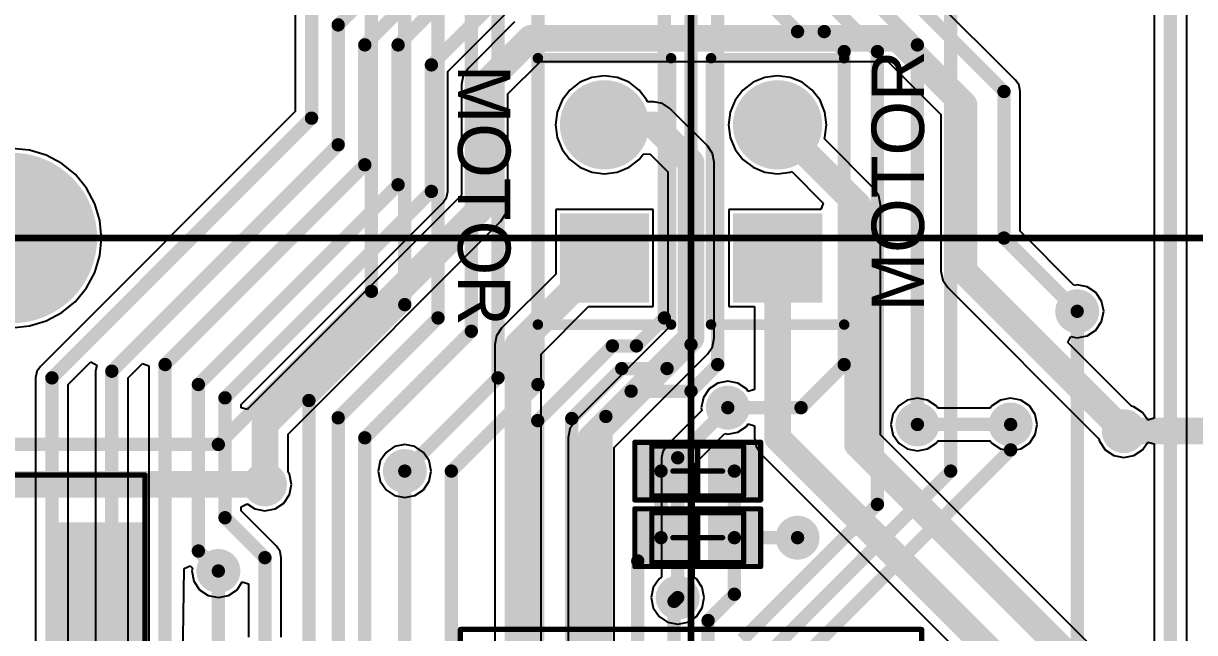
# Model space of a CAD drawing. Extents: x 6.31 to 9.67, y 3.49 to 7.65.
# Drawn here: x 7.488 to 8.368, y 4.851 to 5.308 of the extents above; entities that cross this region are included whole.
import ezdxf

# ---------------------------------------------------------------- set-up
doc = ezdxf.new("R2010")
doc.units = 0
for name, color, linetype in [('BOTTOMLAYER', 5, 'CONTINUOUS'), ('BOTTOMSOLDER', 6, 'CONTINUOUS'), ('MECHANICAL10', 56, 'CONTINUOUS'), ('MECHANICAL13', 56, 'CONTINUOUS'), ('MECHANICAL15', 56, 'CONTINUOUS'), ('MULTILAYER', 9, 'CONTINUOUS'), ('TOPLAYER', 1, 'CONTINUOUS'), ('TOPOVERLAY', 2, 'CONTINUOUS'), ('TOPPASTE', 8, 'CONTINUOUS'), ('TOPSOLDER', 216, 'CONTINUOUS')]:
    doc.layers.add(name, color=color, linetype=linetype)

msp = doc.modelspace()

# ---------------------------------------------------------------- linework, layer by layer
at = {"layer": 'BOTTOMLAYER'}
for p, q in [((8.3374939, 6.2768058), (8.3374939, 5.0117243)), ((8.3619641, 4.8221509), (8.3619641, 6.2768058)), ((8.2333805, 5.2657345), (8.1169641, 5.3821509)), ((7.8069641, 5.2720151), (7.8733805, 5.3384314)), ((7.6924939, 5.317083), (7.6924939, 5.242151)), ((7.8571387, 5.3093393), (7.8224727, 5.2746733)), ((7.852062, 5.2552374), (7.8765746, 5.27975)), ((7.8765746, 5.27975), (8.1375494, 5.27975)), ((8.1375494, 5.27975), (8.177396, 5.2399034)), ((7.8069641, 5.182083), (7.8069641, 5.2720151)), ((7.8187154, 5.2690501), (7.817396, 5.262417)), ((7.8224727, 5.2746733), (7.8187154, 5.2690501)), ((7.924729, 5.2689257), (7.9151934, 5.2676703)), ((7.9342646, 5.2676703), (7.924729, 5.2689257)), ((8.054729, 5.2689257), (8.0451934, 5.2676703)), ((8.0642646, 5.2676703), (8.054729, 5.2689257)), ((7.817396, 5.262417), (7.817396, 5.1792626)), ((7.9063076, 5.2639897), (7.8986773, 5.2581347)), ((7.9151934, 5.2676703), (7.9063076, 5.2639897)), ((7.9431504, 5.2639897), (7.9342646, 5.2676703)), ((7.9507807, 5.2581347), (7.9431504, 5.2639897)), ((8.0363076, 5.2639897), (8.0286773, 5.2581347)), ((8.0451934, 5.2676703), (8.0363076, 5.2639897)), ((8.0731504, 5.2639897), (8.0642646, 5.2676703)), ((8.0807807, 5.2581347), (8.0731504, 5.2639897)), ((8.2360328, 5.2617652), (8.2333805, 5.2657345)), ((8.2369641, 5.257083), (8.2360328, 5.2617652)), ((7.852062, 5.172083), (7.852062, 5.2552374)), ((7.8986773, 5.2581347), (7.8928223, 5.2505044)), ((7.9566357, 5.2505044), (7.9507807, 5.2581347)), ((8.0286773, 5.2581347), (8.0228223, 5.2505044)), ((8.0866357, 5.2505044), (8.0807807, 5.2581347)), ((8.2369641, 5.1521509), (8.2369641, 5.257083)), ((7.6924939, 5.242151), (7.5010775, 5.0507345)), ((7.8928223, 5.2505044), (7.8891417, 5.2416186)), ((7.9570865, 5.249416), (7.9566357, 5.2505044)), ((7.9615717, 5.249416), (7.9570865, 5.249416)), ((7.9682048, 5.2480966), (7.9615717, 5.249416)), ((7.973828, 5.2443393), (7.9682048, 5.2480966)), ((8.0019853, 5.216182), (7.973828, 5.2443393)), ((8.0228223, 5.2505044), (8.0191417, 5.2416186)), ((8.0903163, 5.2416186), (8.0866357, 5.2505044)), ((7.8891417, 5.2416186), (7.8878863, 5.232083)), ((8.0191417, 5.2416186), (8.0178863, 5.232083)), ((8.0915717, 5.232083), (8.0903163, 5.2416186)), ((8.177396, 5.2399034), (8.177396, 5.122083)), ((7.8878863, 5.232083), (7.8891417, 5.2225474)), ((8.0178863, 5.232083), (8.0191417, 5.2225474)), ((8.0903163, 5.2225474), (8.0915717, 5.232083)), ((7.8891417, 5.2225474), (7.8928223, 5.2136616)), ((8.0057426, 5.2105588), (8.0019853, 5.216182)), ((8.0191417, 5.2225474), (8.0228223, 5.2136616)), ((8.0898655, 5.2214591), (8.0903163, 5.2225474)), ((8.1269853, 5.1843393), (8.0898655, 5.2214591)), ((7.4928633, 5.2131136), (7.479729, 5.2144072)), ((7.5054929, 5.2092825), (7.4928633, 5.2131136)), ((7.5171323, 5.203061), (7.5054929, 5.2092825)), ((7.8928223, 5.2136616), (7.8986773, 5.2060313)), ((7.9507807, 5.2060313), (7.9538259, 5.2099998)), ((7.9538259, 5.2099998), (7.9588153, 5.2103268)), ((7.9588153, 5.2103268), (7.972396, 5.1967461)), ((8.007062, 5.2039257), (8.0057426, 5.2105588)), ((8.0228223, 5.2136616), (8.0286773, 5.2060313)), ((7.5273344, 5.1946884), (7.5171323, 5.203061)), ((7.8986773, 5.2060313), (7.9063076, 5.2001763)), ((7.9063076, 5.2001763), (7.9151934, 5.1964957)), ((7.9342646, 5.1964957), (7.9431504, 5.2001763)), ((7.9431504, 5.2001763), (7.9507807, 5.2060313)), ((8.007062, 5.072083), (8.007062, 5.2039257)), ((8.0286773, 5.2060313), (8.0363076, 5.2001763)), ((8.0363076, 5.2001763), (8.0451934, 5.1964957)), ((7.535707, 5.1844863), (7.5273344, 5.1946884)), ((7.9151934, 5.1964957), (7.924729, 5.1952403)), ((7.924729, 5.1952403), (7.9342646, 5.1964957)), ((7.972396, 5.1967461), (7.972396, 5.0792626)), ((8.0451934, 5.1964957), (8.054729, 5.1952403)), ((8.054729, 5.1952403), (8.0642646, 5.1964957)), ((8.0642646, 5.1964957), (8.0653529, 5.1969465)), ((8.0653529, 5.1969465), (8.0890695, 5.1732299)), ((7.5419285, 5.1728469), (7.535707, 5.1844863)), ((7.8060328, 5.1774008), (7.8069641, 5.182083)), ((8.1307426, 5.1787161), (8.1269853, 5.1843393)), ((7.5457596, 5.1602173), (7.5419285, 5.1728469)), ((7.6519641, 5.0220151), (7.8033805, 5.1734315)), ((7.817396, 5.1792626), (7.6574727, 5.0193393)), ((7.8033805, 5.1734315), (7.8060328, 5.1774008)), ((7.8507426, 5.1654499), (7.852062, 5.172083)), ((8.0890695, 5.1732299), (8.087156, 5.1686105)), ((8.132062, 5.172083), (8.1307426, 5.1787161)), ((8.132062, 4.9992626), (8.132062, 5.172083)), ((7.8469853, 5.1598267), (7.8507426, 5.1654499)), ((7.9612565, 5.1686105), (7.8882015, 5.1686105)), ((7.8882015, 5.1686105), (7.8882015, 5.1200681)), ((7.9612565, 5.0955555), (7.9612565, 5.1686105)), ((8.087156, 5.1686105), (8.0182015, 5.1686105)), ((8.0182015, 5.1686105), (8.0182015, 5.0955555)), ((7.5470532, 5.147083), (7.5457596, 5.1602173)), ((7.687062, 4.9999034), (7.8469853, 5.1598267)), ((7.8469853, 5.1598267), (7.8469854, 5.1598266)), ((7.8469854, 5.1598266), (7.8469853, 5.1598267)), ((7.5457596, 5.1339487), (7.5470532, 5.147083)), ((8.2775779, 5.1115371), (8.2369641, 5.1521509)), ((7.5419285, 5.1213191), (7.5457596, 5.1339487)), ((7.535707, 5.1096797), (7.5419285, 5.1213191)), ((7.8882015, 5.1200681), (7.8474727, 5.0793393)), ((8.177396, 5.122083), (8.1787154, 5.1154499)), ((8.1787154, 5.1154499), (8.1824727, 5.1098268)), ((8.279729, 5.111965), (8.2775779, 5.1115371)), ((8.2873375, 5.1104516), (8.279729, 5.111965)), ((8.2937877, 5.1061417), (8.2873375, 5.1104516)), ((7.5273344, 5.0994776), (7.535707, 5.1096797)), ((8.1824727, 5.1098268), (8.1824726, 5.1098267)), ((8.1824726, 5.1098267), (8.1824728, 5.1098266)), ((8.1824728, 5.1098266), (8.2959968, 4.9963026)), ((8.2980976, 5.0996915), (8.2937877, 5.1061417)), ((7.5171323, 5.091105), (7.5273344, 5.0994776)), ((7.877062, 5.0599034), (7.9127141, 5.0955555)), ((7.9127141, 5.0955555), (7.9612565, 5.0955555)), ((8.0182015, 5.0955555), (8.037396, 5.0955555)), ((8.037396, 5.0955555), (8.037396, 5.0333832)), ((8.299611, 5.092083), (8.2980976, 5.0996915)), ((7.4928633, 5.0810524), (7.5054929, 5.0848835)), ((7.5054929, 5.0848835), (7.5171323, 5.091105)), ((8.2937877, 5.0780243), (8.2980976, 5.0844745)), ((8.2980976, 5.0844745), (8.299611, 5.092083)), ((7.479729, 5.0797588), (7.4928633, 5.0810524)), ((7.8474727, 5.0793393), (7.8437154, 5.0737161)), ((7.972396, 5.0792626), (7.9024727, 5.0093393)), ((8.2873375, 5.0737144), (8.2937877, 5.0780243)), ((7.8437154, 5.0737161), (7.842396, 5.067083)), ((7.842396, 5.067083), (7.842396, 4.7112414)), ((8.0057426, 5.0654499), (8.007062, 5.072083)), ((8.2725801, 5.0687445), (8.2749371, 5.0731542)), ((8.3205094, 5.0208152), (8.2725801, 5.0687445)), ((8.2749371, 5.0731542), (8.279729, 5.072201)), ((8.279729, 5.072201), (8.2873375, 5.0737144)), ((7.877062, 4.7112414), (7.877062, 5.0599034)), ((7.932062, 4.9899034), (8.0019853, 5.0598267)), ((8.0019853, 5.0598267), (8.0057426, 5.0654499)), ((8.0019853, 5.0598267), (8.0019854, 5.0598266)), ((8.0019854, 5.0598266), (8.0019853, 5.0598267)), ((7.5010775, 5.0507345), (7.4984252, 5.0467652)), ((7.5219641, 5.0370151), (7.5390017, 5.0540527)), ((7.5390017, 5.0540527), (7.5434114, 5.0516957)), ((7.5434114, 5.0516957), (7.5424939, 5.047083)), ((7.5669641, 5.0420151), (7.5778745, 5.0529255)), ((7.5778745, 5.0529255), (7.5824939, 5.051012)), ((7.5824939, 5.051012), (7.5824939, 4.7573602)), ((7.4984252, 5.0467652), (7.4974939, 5.042083)), ((7.4974939, 5.042083), (7.4974939, 4.7223602)), ((7.5424939, 5.047083), (7.5424939, 4.7323602)), ((7.5669641, 4.7323602), (7.5669641, 5.0420151)), ((7.5219641, 4.7223602), (7.5219641, 5.0370151)), ((8.0032788, 5.0337502), (7.9989689, 5.0273)), ((8.009729, 5.0380601), (8.0032788, 5.0337502)), ((8.0173375, 5.0395735), (8.009729, 5.0380601)), ((8.024946, 5.0380601), (8.0173375, 5.0395735)), ((8.0313962, 5.0337502), (8.024946, 5.0380601)), ((8.0326113, 5.0319317), (8.0313962, 5.0337502)), ((8.037396, 5.0333832), (8.0326113, 5.0319317)), ((7.9989689, 5.0273), (7.9974555, 5.0196915)), ((8.1521205, 5.0254516), (8.1456703, 5.0211417)), ((8.159729, 5.026965), (8.1521205, 5.0254516)), ((8.1673375, 5.0254516), (8.159729, 5.026965)), ((8.1737877, 5.0211417), (8.1673375, 5.0254516)), ((8.2221205, 5.0254516), (8.2156703, 5.0211417)), ((8.229729, 5.026965), (8.2221205, 5.0254516)), ((8.2373375, 5.0254516), (8.229729, 5.026965)), ((8.2437877, 5.0211417), (8.2373375, 5.0254516)), ((7.6519641, 5.0197074), (7.6519641, 5.0220151)), ((7.6567488, 5.018256), (7.6519641, 5.0197074)), ((7.6574727, 5.0193393), (7.6567488, 5.018256)), ((7.9978834, 5.0175404), (7.9710775, 4.9907345)), ((7.9974555, 5.0196915), (7.9978834, 5.0175404)), ((8.1413604, 5.0146915), (8.139847, 5.007083)), ((8.1456703, 5.0211417), (8.1413604, 5.0146915)), ((8.1750062, 5.0193181), (8.1737877, 5.0211417)), ((8.2144518, 5.0193181), (8.1750062, 5.0193181)), ((8.2156703, 5.0211417), (8.2144518, 5.0193181)), ((8.2480976, 5.0146915), (8.2437877, 5.0211417)), ((8.249611, 5.007083), (8.2480976, 5.0146915)), ((8.3223375, 5.0204516), (8.3205094, 5.0208152)), ((8.3287877, 5.0161417), (8.3223375, 5.0204516)), ((8.3327092, 5.0102728), (8.3287877, 5.0161417)), ((7.9024727, 5.0093393), (7.8987154, 5.0037161)), ((8.024946, 5.0013229), (8.0313962, 5.0056328)), ((8.0313962, 5.0056328), (8.0326113, 5.0074513)), ((8.0326113, 5.0074513), (8.037396, 5.0059998)), ((8.037396, 5.0059998), (8.037396, 4.997083)), ((8.139847, 5.007083), (8.1413604, 4.9994745)), ((8.2480976, 4.9994745), (8.249611, 5.007083)), ((8.3374939, 5.0117243), (8.3327092, 5.0102728)), ((7.687062, 4.9712414), (7.687062, 4.9999034)), ((7.8987154, 5.0037161), (7.897396, 4.997083)), ((7.897396, 4.997083), (7.897396, 4.752083)), ((7.9919641, 4.9770151), (8.0151864, 5.0002374)), ((8.0151864, 5.0002374), (8.0173375, 4.9998095)), ((8.0173375, 4.9998095), (8.024946, 5.0013229)), ((8.037396, 4.997083), (8.0387154, 4.9904499)), ((8.3619853, 4.7693393), (8.132062, 4.9992626)), ((8.1413604, 4.9994745), (8.1456703, 4.9930243)), ((8.2437877, 4.9930243), (8.2480976, 4.9994745)), ((8.2959968, 4.9963026), (8.2963604, 4.9944745)), ((7.7671205, 4.9904516), (7.7606703, 4.9861417)), ((7.774729, 4.991965), (7.7671205, 4.9904516)), ((7.7823375, 4.9904516), (7.774729, 4.991965)), ((7.7887877, 4.9861417), (7.7823375, 4.9904516)), ((7.932062, 4.7592626), (7.932062, 4.9899034)), ((7.9710775, 4.9907345), (7.9684252, 4.9867652)), ((8.0387154, 4.9904499), (8.0424727, 4.9848268)), ((8.1456703, 4.9930243), (8.1521205, 4.9887144)), ((8.1521205, 4.9887144), (8.159729, 4.987201)), ((8.159729, 4.987201), (8.1673375, 4.9887144)), ((8.1673375, 4.9887144), (8.1737877, 4.9930243)), ((8.1737877, 4.9930243), (8.1750062, 4.9948479)), ((8.1750062, 4.9948479), (8.2144518, 4.9948479)), ((8.2144518, 4.9948479), (8.2156703, 4.9930243)), ((8.2156703, 4.9930243), (8.2221205, 4.9887144)), ((8.2221205, 4.9887144), (8.229729, 4.987201)), ((8.229729, 4.987201), (8.2373375, 4.9887144)), ((8.2373375, 4.9887144), (8.2437877, 4.9930243)), ((8.2963604, 4.9944745), (8.3006703, 4.9880243)), ((8.3006703, 4.9880243), (8.3071205, 4.9837144)), ((8.3223375, 4.9837144), (8.3287877, 4.9880243)), ((8.3287877, 4.9880243), (8.3327092, 4.9938932)), ((8.3327092, 4.9938932), (8.3374939, 4.9924417)), ((8.3374939, 4.9924417), (8.3374939, 4.8170831)), ((7.7563604, 4.9796915), (7.754847, 4.972083)), ((7.7606703, 4.9861417), (7.7563604, 4.9796915)), ((7.7930976, 4.9796915), (7.7887877, 4.9861417)), ((7.794611, 4.972083), (7.7930976, 4.9796915)), ((7.9684252, 4.9867652), (7.9674939, 4.982083)), ((7.9674939, 4.982083), (7.9674939, 4.8923602)), ((8.0424727, 4.9848268), (8.0424726, 4.9848267)), ((8.0424726, 4.9848267), (8.0424728, 4.9848266)), ((8.0424728, 4.9848266), (8.2468779, 4.7804215)), ((8.3071205, 4.9837144), (8.314729, 4.982201)), ((8.314729, 4.982201), (8.3223375, 4.9837144)), ((7.6880976, 4.9696915), (7.687062, 4.9712414)), ((7.689611, 4.962083), (7.6880976, 4.9696915)), ((7.754847, 4.972083), (7.7563604, 4.9644745)), ((7.7930976, 4.9644745), (7.794611, 4.972083)), ((7.9919641, 4.8923602), (7.9919641, 4.9770151)), ((7.6880976, 4.9544745), (7.689611, 4.962083)), ((7.7563604, 4.9644745), (7.7606703, 4.9580243)), ((7.7887877, 4.9580243), (7.7930976, 4.9644745)), ((7.6837877, 4.9480243), (7.6880976, 4.9544745)), ((7.7606703, 4.9580243), (7.7671205, 4.9537144)), ((7.7671205, 4.9537144), (7.774729, 4.952201)), ((7.774729, 4.952201), (7.7823375, 4.9537144)), ((7.7823375, 4.9537144), (7.7887877, 4.9580243)), ((7.6519641, 4.9451973), (7.6563738, 4.9475543)), ((7.6519641, 4.9421509), (7.6519641, 4.9451973)), ((7.6563738, 4.9475543), (7.6621205, 4.9437144)), ((7.6621205, 4.9437144), (7.669729, 4.942201)), ((7.669729, 4.942201), (7.6773375, 4.9437144)), ((7.6773375, 4.9437144), (7.6837877, 4.9480243)), ((7.6783805, 4.9157345), (7.6519641, 4.9421509)), ((7.6810328, 4.9117652), (7.6783805, 4.9157345)), ((7.6819641, 4.907083), (7.6810328, 4.9117652)), ((7.6089846, 4.8990109), (7.6136176, 4.9008914)), ((7.6136176, 4.9008914), (7.6152749, 4.8992341)), ((7.6152749, 4.8992341), (7.614847, 4.897083)), ((7.6819641, 4.8473602), (7.6819641, 4.907083)), ((7.6069641, 4.7573602), (7.6089846, 4.8990109)), ((7.614847, 4.897083), (7.6163604, 4.8894745)), ((7.9656703, 4.8911417), (7.9613604, 4.8846915)), ((7.9674939, 4.8923602), (7.9656703, 4.8911417)), ((7.9937877, 4.8911417), (7.9919641, 4.8923602)), ((7.9980976, 4.8846915), (7.9937877, 4.8911417)), ((7.6163604, 4.8894745), (7.6206703, 4.8830243)), ((7.6206703, 4.8830243), (7.6271205, 4.8787144)), ((7.6423375, 4.8787144), (7.6487877, 4.8830243)), ((7.6487877, 4.8830243), (7.6527092, 4.8888932)), ((7.6527092, 4.8888932), (7.6574939, 4.8874417)), ((7.6574939, 4.8874417), (7.6574939, 4.8473602)), ((7.9613604, 4.8846915), (7.959847, 4.877083)), ((7.999611, 4.877083), (7.9980976, 4.8846915)), ((7.6271205, 4.8787144), (7.634729, 4.877201)), ((7.634729, 4.877201), (7.6423375, 4.8787144)), ((7.959847, 4.877083), (7.9613604, 4.8694745)), ((7.9980976, 4.8694745), (7.999611, 4.877083)), ((7.9613604, 4.8694745), (7.9656703, 4.8630243)), ((7.9937877, 4.8630243), (7.9980976, 4.8694745)), ((7.9656703, 4.8630243), (7.9721205, 4.8587144)), ((7.9721205, 4.8587144), (7.979729, 4.857201)), ((7.979729, 4.857201), (7.9873375, 4.8587144)), ((7.9873375, 4.8587144), (7.9937877, 4.8630243))]:
    msp.add_line(p, q, dxfattribs=at)
for points, const_width in [([(8.349729, 4.817083), (8.349729, 6.292083)], 0.01), ([(7.724729, 5.307083), (7.794729, 5.377083)], 0.01), ([(8.104729, 5.377083), (8.224729, 5.257083)], 0.01), ([(7.744729, 5.292083), (7.819729, 5.367083)], 0.01), ([(7.769729, 5.292083), (7.839729, 5.362083)], 0.01), ([(7.794729, 5.277083), (7.864729, 5.347083)], 0.01), ([(7.704729, 5.237083), (7.704729, 5.317083)], 0.01), ([(7.724729, 5.217083), (7.724729, 5.307083)], 0.01), ([(7.834729, 5.262417), (7.869395, 5.297083)], 0.02), ([(7.869395, 5.297083), (8.144729, 5.297083)], 0.02), ([(8.144729, 5.297083), (8.194729, 5.247083)], 0.02), ([(7.744729, 5.202083), (7.744729, 5.292083)], 0.01), ([(7.769729, 5.187083), (7.769729, 5.292083)], 0.01), ([(7.794729, 5.182083), (7.794729, 5.277083)], 0.01), ([(7.834729, 5.172083), (7.834729, 5.262417)], 0.02), ([(8.224729, 5.147083), (8.224729, 5.257083)], 0.01), ([(8.194729, 5.122083), (8.194729, 5.247083)], 0.02), ([(7.509729, 5.042083), (7.704729, 5.237083)], 0.01), ([(7.924729, 5.232083), (7.9615717, 5.232083)], 0.02), ([(7.9615717, 5.232083), (7.989729, 5.2039257)], 0.02), ([(8.054729, 5.232083), (8.114729, 5.172083)], 0.02), ([(7.554729, 5.047083), (7.724729, 5.217083)], 0.01), ([(7.594729, 5.052083), (7.744729, 5.202083)], 0.01), ([(7.989729, 5.072083), (7.989729, 5.2039257)], 0.02), ([(7.619729, 5.037083), (7.769729, 5.187083)], 0.01), ([(7.639729, 5.027083), (7.794729, 5.182083)], 0.01), ([(7.669729, 5.007083), (7.834729, 5.172083)], 0.02), ([(8.114729, 4.992083), (8.114729, 5.172083)], 0.02), ([(8.224729, 5.147083), (8.279729, 5.092083)], 0.01), ([(7.859729, 5.067083), (7.924729, 5.132083)], 0.02), ([(8.054729, 4.997083), (8.054729, 5.132083)], 0.02), ([(8.194729, 5.122083), (8.314729, 5.002083)], 0.02), ([(7.859729, 4.702083), (7.859729, 5.067083)], 0.02), ([(7.914729, 4.997083), (7.989729, 5.072083)], 0.02), ([(7.554729, 4.717083), (7.554729, 5.047083)], 0.01), ([(7.594729, 4.742083), (7.594729, 5.052083)], 0.01), ([(7.509729, 4.707083), (7.509729, 5.042083)], 0.01), ([(7.619729, 4.912083), (7.619729, 5.037083)], 0.01), ([(7.639729, 4.937083), (7.639729, 5.027083)], 0.01), ([(7.979729, 4.982083), (8.0173375, 5.0196915)], 0.01), ([(7.669729, 4.962083), (7.669729, 5.007083)], 0.02), ([(7.914729, 4.752083), (7.914729, 4.997083)], 0.02), ([(8.054729, 4.997083), (8.274729, 4.777083)], 0.02), ([(8.159729, 5.007083), (8.229729, 5.007083)], 0.01), ([(8.114729, 4.992083), (8.349729, 4.757083)], 0.02), ([(7.979729, 4.877083), (7.979729, 4.982083)], 0.01), ([(7.639729, 4.937083), (7.669729, 4.907083)], 0.01), ([(7.619729, 4.912083), (7.634729, 4.897083)], 0.01), ([(7.669729, 4.832083), (7.669729, 4.907083)], 0.01)]:
    msp.add_lwpolyline(points, dxfattribs=dict(at, const_width=const_width))
for points, const_width in [([(7.722229, 5.307083, 1), (7.727229, 5.307083, 1)], 0.005), ([(7.722229, 5.307083, 1), (7.727229, 5.307083, 1)], 0.005), ([(7.864395, 5.297083, 1), (7.874395, 5.297083, 1)], 0.01), ([(7.864395, 5.297083, 1), (7.874395, 5.297083, 1)], 0.01), ([(8.139729, 5.297083, 1), (8.149729, 5.297083, 1)], 0.01), ([(8.139729, 5.297083, 1), (8.149729, 5.297083, 1)], 0.01), ([(7.742229, 5.292083, 1), (7.747229, 5.292083, 1)], 0.005), ([(7.742229, 5.292083, 1), (7.747229, 5.292083, 1)], 0.005), ([(7.767229, 5.292083, 1), (7.772229, 5.292083, 1)], 0.005), ([(7.767229, 5.292083, 1), (7.772229, 5.292083, 1)], 0.005), ([(7.792229, 5.277083, 1), (7.797229, 5.277083, 1)], 0.005), ([(7.792229, 5.277083, 1), (7.797229, 5.277083, 1)], 0.005), ([(7.829729, 5.262417, 1), (7.839729, 5.262417, 1)], 0.01), ([(7.829729, 5.262417, 1), (7.839729, 5.262417, 1)], 0.01), ([(7.9099652, 5.232083, 1), (7.9394928, 5.232083, 1)], 0.0295275), ([(8.0399652, 5.232083, 1), (8.0694928, 5.232083, 1)], 0.0295275), ([(8.222229, 5.257083, 1), (8.227229, 5.257083, 1)], 0.005), ([(8.222229, 5.257083, 1), (8.227229, 5.257083, 1)], 0.005), ([(8.189729, 5.247083, 1), (8.199729, 5.247083, 1)], 0.01), ([(8.189729, 5.247083, 1), (8.199729, 5.247083, 1)], 0.01), ([(7.702229, 5.237083, 1), (7.707229, 5.237083, 1)], 0.005), ([(7.702229, 5.237083, 1), (7.707229, 5.237083, 1)], 0.005), ([(7.919729, 5.232083, 1), (7.929729, 5.232083, 1)], 0.01), ([(7.9565717, 5.232083, 1), (7.9665717, 5.232083, 1)], 0.01), ([(7.9565717, 5.232083, 1), (7.9665717, 5.232083, 1)], 0.01), ([(8.049729, 5.232083, 1), (8.059729, 5.232083, 1)], 0.01), ([(7.722229, 5.217083, 1), (7.727229, 5.217083, 1)], 0.005), ([(7.722229, 5.217083, 1), (7.727229, 5.217083, 1)], 0.005), ([(7.449729, 5.147083, 1), (7.509729, 5.147083, 1)], 0.06), ([(7.742229, 5.202083, 1), (7.747229, 5.202083, 1)], 0.005), ([(7.742229, 5.202083, 1), (7.747229, 5.202083, 1)], 0.005), ([(7.984729, 5.2039257, 1), (7.994729, 5.2039257, 1)], 0.01), ([(7.984729, 5.2039257, 1), (7.994729, 5.2039257, 1)], 0.01), ([(7.767229, 5.187083, 1), (7.772229, 5.187083, 1)], 0.005), ([(7.767229, 5.187083, 1), (7.772229, 5.187083, 1)], 0.005), ([(7.792229, 5.182083, 1), (7.797229, 5.182083, 1)], 0.005), ([(7.792229, 5.182083, 1), (7.797229, 5.182083, 1)], 0.005), ([(7.829729, 5.172083, 1), (7.839729, 5.172083, 1)], 0.01), ([(7.829729, 5.172083, 1), (7.839729, 5.172083, 1)], 0.01), ([(8.109729, 5.172083, 1), (8.119729, 5.172083, 1)], 0.01), ([(8.109729, 5.172083, 1), (8.119729, 5.172083, 1)], 0.01), ([(8.222229, 5.147083, 1), (8.227229, 5.147083, 1)], 0.005), ([(8.222229, 5.147083, 1), (8.227229, 5.147083, 1)], 0.005), ([(7.919729, 5.132083, 1), (7.929729, 5.132083, 1)], 0.01), ([(8.049729, 5.132083, 1), (8.059729, 5.132083, 1)], 0.01), ([(8.189729, 5.122083, 1), (8.199729, 5.122083, 1)], 0.01), ([(8.189729, 5.122083, 1), (8.199729, 5.122083, 1)], 0.01), ([(8.273479, 5.092083, 1), (8.285979, 5.092083, 1)], 0.0125), ([(8.277229, 5.092083, 1), (8.282229, 5.092083, 1)], 0.005), ([(7.854729, 5.067083, 1), (7.864729, 5.067083, 1)], 0.01), ([(7.854729, 5.067083, 1), (7.864729, 5.067083, 1)], 0.01), ([(7.984729, 5.072083, 1), (7.994729, 5.072083, 1)], 0.01), ([(7.984729, 5.072083, 1), (7.994729, 5.072083, 1)], 0.01), ([(7.552229, 5.047083, 1), (7.557229, 5.047083, 1)], 0.005), ([(7.552229, 5.047083, 1), (7.557229, 5.047083, 1)], 0.005), ([(7.592229, 5.052083, 1), (7.597229, 5.052083, 1)], 0.005), ([(7.592229, 5.052083, 1), (7.597229, 5.052083, 1)], 0.005), ([(7.507229, 5.042083, 1), (7.512229, 5.042083, 1)], 0.005), ([(7.507229, 5.042083, 1), (7.512229, 5.042083, 1)], 0.005), ([(7.617229, 5.037083, 1), (7.622229, 5.037083, 1)], 0.005), ([(7.617229, 5.037083, 1), (7.622229, 5.037083, 1)], 0.005), ([(7.637229, 5.027083, 1), (7.642229, 5.027083, 1)], 0.005), ([(7.637229, 5.027083, 1), (7.642229, 5.027083, 1)], 0.005), ([(8.0110875, 5.0196915, 1), (8.0235875, 5.0196915, 1)], 0.0125), ([(8.0148375, 5.0196915, 1), (8.0198375, 5.0196915, 1)], 0.005), ([(7.664729, 5.007083, 1), (7.674729, 5.007083, 1)], 0.01), ([(7.664729, 5.007083, 1), (7.674729, 5.007083, 1)], 0.01), ([(8.153479, 5.007083, 1), (8.165979, 5.007083, 1)], 0.0125), ([(8.223479, 5.007083, 1), (8.235979, 5.007083, 1)], 0.0125), ([(8.308479, 5.002083, 1), (8.320979, 5.002083, 1)], 0.0125), ([(7.909729, 4.997083, 1), (7.919729, 4.997083, 1)], 0.01), ([(7.909729, 4.997083, 1), (7.919729, 4.997083, 1)], 0.01), ([(8.049729, 4.997083, 1), (8.059729, 4.997083, 1)], 0.01), ([(8.049729, 4.997083, 1), (8.059729, 4.997083, 1)], 0.01), ([(8.157229, 5.007083, 1), (8.162229, 5.007083, 1)], 0.005), ([(8.227229, 5.007083, 1), (8.232229, 5.007083, 1)], 0.005), ([(8.309729, 5.002083, 1), (8.319729, 5.002083, 1)], 0.01), ([(8.109729, 4.992083, 1), (8.119729, 4.992083, 1)], 0.01), ([(8.109729, 4.992083, 1), (8.119729, 4.992083, 1)], 0.01), ([(7.977229, 4.982083, 1), (7.982229, 4.982083, 1)], 0.005), ([(7.977229, 4.982083, 1), (7.982229, 4.982083, 1)], 0.005), ([(7.768479, 4.972083, 1), (7.780979, 4.972083, 1)], 0.0125), ([(7.663479, 4.962083, 1), (7.675979, 4.962083, 1)], 0.0125), ([(7.664729, 4.962083, 1), (7.674729, 4.962083, 1)], 0.01), ([(7.637229, 4.937083, 1), (7.642229, 4.937083, 1)], 0.005), ([(7.637229, 4.937083, 1), (7.642229, 4.937083, 1)], 0.005), ([(8.063479, 4.922083, 1), (8.075979, 4.922083, 1)], 0.0125), ([(7.617229, 4.912083, 1), (7.622229, 4.912083, 1)], 0.005), ([(7.617229, 4.912083, 1), (7.622229, 4.912083, 1)], 0.005), ([(7.628479, 4.897083, 1), (7.640979, 4.897083, 1)], 0.0125), ([(7.667229, 4.907083, 1), (7.672229, 4.907083, 1)], 0.005), ([(7.667229, 4.907083, 1), (7.672229, 4.907083, 1)], 0.005), ([(7.632229, 4.897083, 1), (7.637229, 4.897083, 1)], 0.005), ([(7.973479, 4.877083, 1), (7.985979, 4.877083, 1)], 0.0125), ([(7.977229, 4.877083, 1), (7.982229, 4.877083, 1)], 0.005)]:
    msp.add_lwpolyline(points, format="xyb", close=True, dxfattribs=dict(at, const_width=const_width))
for points in [[(7.9542565, 5.1025555), (7.9542565, 5.1616105), (7.8952015, 5.1025555), (7.8952015, 5.1616105)], [(8.0842565, 5.1025555), (8.0842565, 5.1616105), (8.0252015, 5.1025555), (8.0252015, 5.1616105)]]:
    msp.add_solid(points, dxfattribs=at)
at = {"layer": 'BOTTOMSOLDER'}
for points, const_width in [([(7.9079652, 5.232083, 1), (7.9414928, 5.232083, 1)], 0.0335275), ([(8.0379652, 5.232083, 1), (8.0714928, 5.232083, 1)], 0.0335275), ([(7.447729, 5.147083, 1), (7.511729, 5.147083, 1)], 0.064), ([(8.271479, 5.092083, 1), (8.287979, 5.092083, 1)], 0.0165), ([(8.0090875, 5.0196915, 1), (8.0255875, 5.0196915, 1)], 0.0165), ([(8.151479, 5.007083, 1), (8.167979, 5.007083, 1)], 0.0165), ([(8.221479, 5.007083, 1), (8.237979, 5.007083, 1)], 0.0165), ([(8.306479, 5.002083, 1), (8.322979, 5.002083, 1)], 0.0165), ([(7.766479, 4.972083, 1), (7.782979, 4.972083, 1)], 0.0165), ([(7.661479, 4.962083, 1), (7.677979, 4.962083, 1)], 0.0165), ([(8.061479, 4.922083, 1), (8.077979, 4.922083, 1)], 0.0165), ([(7.626479, 4.897083, 1), (7.642979, 4.897083, 1)], 0.0165), ([(7.971479, 4.877083, 1), (7.987979, 4.877083, 1)], 0.0165)]:
    msp.add_lwpolyline(points, format="xyb", close=True, dxfattribs=dict(at, const_width=const_width))
for points in [[(7.9582565, 5.0985555), (7.9582565, 5.1656105), (7.8912015, 5.0985555), (7.8912015, 5.1656105)], [(8.0882565, 5.0985555), (8.0882565, 5.1656105), (8.0212015, 5.0985555), (8.0212015, 5.1656105)]]:
    msp.add_solid(points, dxfattribs=at)
at = {"layer": 'MECHANICAL10', "const_width": 0.005}
for points in [[(7.9897285, 3.4970829), (7.9897285, 7.6470829)], [(6.3114428, 5.1470829), (9.6680142, 5.1470829)]]:
    msp.add_lwpolyline(points, dxfattribs=at)
at = {"layer": 'MECHANICAL13', "const_width": 0.003937}
for points in [[(7.9602801, 4.9907837), (8.0291778, 4.9907837)], [(7.9602801, 4.9533821), (7.9602801, 4.9907837)], [(8.0291778, 4.9533821), (8.0291778, 4.9907837)], [(7.9602801, 4.9533821), (8.0291778, 4.9533821)], [(7.9602801, 4.9407837), (8.0291778, 4.9407837)], [(7.9602801, 4.9033821), (7.9602801, 4.9407837)], [(8.0291778, 4.9033821), (8.0291778, 4.9407837)], [(7.9602801, 4.9033821), (8.0291778, 4.9033821)]]:
    msp.add_lwpolyline(points, dxfattribs=at)
at = {"layer": 'MECHANICAL13', "const_width": 0.0019685}
for points in [[(7.9592959, 4.9907837, 1), (7.9612643, 4.9907837, 1)], [(7.9592959, 4.9907837, 1), (7.9612643, 4.9907837, 1)], [(8.0281936, 4.9907837, 1), (8.030162, 4.9907837, 1)], [(8.0281936, 4.9907837, 1), (8.030162, 4.9907837, 1)], [(7.9592959, 4.9533821, 1), (7.9612643, 4.9533821, 1)], [(7.9592959, 4.9533821, 1), (7.9612643, 4.9533821, 1)], [(8.0281936, 4.9533821, 1), (8.030162, 4.9533821, 1)], [(8.0281936, 4.9533821, 1), (8.030162, 4.9533821, 1)], [(7.9592959, 4.9407837, 1), (7.9612643, 4.9407837, 1)], [(7.9592959, 4.9407837, 1), (7.9612643, 4.9407837, 1)], [(8.0281936, 4.9407837, 1), (8.030162, 4.9407837, 1)], [(8.0281936, 4.9407837, 1), (8.030162, 4.9407837, 1)], [(7.9592959, 4.9033821, 1), (7.9612643, 4.9033821, 1)], [(7.9592959, 4.9033821, 1), (7.9612643, 4.9033821, 1)], [(8.0281936, 4.9033821, 1), (8.030162, 4.9033821, 1)], [(8.0281936, 4.9033821, 1), (8.030162, 4.9033821, 1)]]:
    msp.add_lwpolyline(points, format="xyb", close=True, dxfattribs=at)
at = {"layer": 'MECHANICAL15', "const_width": 0.003937}
for points in [[(7.9474849, 4.9937365), (8.041973, 4.9937365)], [(7.9474849, 4.9504294), (7.9474849, 4.9937365)], [(7.9947289, 4.9533821), (7.9947289, 4.9907837)], [(8.041973, 4.9504294), (8.041973, 4.9937365)], [(7.9760282, 4.9720829), (8.0134297, 4.9720829)], [(7.9474849, 4.9504294), (8.041973, 4.9504294)], [(7.9474849, 4.9437365), (8.041973, 4.9437365)], [(7.9474849, 4.9004294), (7.9474849, 4.9437365)], [(8.041973, 4.9004294), (8.041973, 4.9437365)], [(7.9947289, 4.9033821), (7.9947289, 4.9407837)], [(7.9760282, 4.9220829), (8.0134297, 4.9220829)], [(7.9474849, 4.9004294), (8.041973, 4.9004294)], [(7.8165007, 4.4909806), (7.8165007, 4.8531854)], [(7.8165007, 4.8531854), (8.1629574, 4.8531854)], [(8.1629574, 4.4909806), (8.1629574, 4.8531854)]]:
    msp.add_lwpolyline(points, dxfattribs=at)
at = {"layer": 'MECHANICAL15', "const_width": 0.0019685}
for points in [[(7.9465007, 4.9937365, 1), (7.9484691, 4.9937365, 1)], [(7.9465007, 4.9937365, 1), (7.9484691, 4.9937365, 1)], [(7.9937447, 4.9907837, 1), (7.9957131, 4.9907837, 1)], [(8.0409888, 4.9937365, 1), (8.0429572, 4.9937365, 1)], [(8.0409888, 4.9937365, 1), (8.0429572, 4.9937365, 1)], [(7.975044, 4.9720829, 1), (7.9770124, 4.9720829, 1)], [(8.0124455, 4.9720829, 1), (8.0144139, 4.9720829, 1)], [(7.9465007, 4.9504294, 1), (7.9484691, 4.9504294, 1)], [(7.9465007, 4.9504294, 1), (7.9484691, 4.9504294, 1)], [(7.9937447, 4.9533821, 1), (7.9957131, 4.9533821, 1)], [(8.0409888, 4.9504294, 1), (8.0429572, 4.9504294, 1)], [(8.0409888, 4.9504294, 1), (8.0429572, 4.9504294, 1)], [(7.9465007, 4.9437365, 1), (7.9484691, 4.9437365, 1)], [(7.9465007, 4.9437365, 1), (7.9484691, 4.9437365, 1)], [(8.0409888, 4.9437365, 1), (8.0429572, 4.9437365, 1)], [(8.0409888, 4.9437365, 1), (8.0429572, 4.9437365, 1)], [(7.9937447, 4.9407837, 1), (7.9957131, 4.9407837, 1)], [(7.975044, 4.9220829, 1), (7.9770124, 4.9220829, 1)], [(8.0124455, 4.9220829, 1), (8.0144139, 4.9220829, 1)], [(7.9465007, 4.9004294, 1), (7.9484691, 4.9004294, 1)], [(7.9465007, 4.9004294, 1), (7.9484691, 4.9004294, 1)], [(7.9937447, 4.9033821, 1), (7.9957131, 4.9033821, 1)], [(8.0409888, 4.9004294, 1), (8.0429572, 4.9004294, 1)], [(8.0409888, 4.9004294, 1), (8.0429572, 4.9004294, 1)], [(7.8155165, 4.8531854, 1), (7.8174849, 4.8531854, 1)], [(7.8155165, 4.8531854, 1), (7.8174849, 4.8531854, 1)], [(8.1619732, 4.8531854, 1), (8.1639416, 4.8531854, 1)], [(8.1619732, 4.8531854, 1), (8.1639416, 4.8531854, 1)]]:
    msp.add_lwpolyline(points, format="xyb", close=True, dxfattribs=at)
at = {"layer": 'MULTILAYER'}
for points, const_width in [([(7.9099652, 5.232083, 1), (7.9394928, 5.232083, 1)], 0.0295275), ([(8.0399652, 5.232083, 1), (8.0694928, 5.232083, 1)], 0.0295275), ([(7.449729, 5.147083, 1), (7.509729, 5.147083, 1)], 0.06), ([(8.273479, 5.092083, 1), (8.285979, 5.092083, 1)], 0.0125), ([(8.0110875, 5.0196915, 1), (8.0235875, 5.0196915, 1)], 0.0125), ([(8.153479, 5.007083, 1), (8.165979, 5.007083, 1)], 0.0125), ([(8.223479, 5.007083, 1), (8.235979, 5.007083, 1)], 0.0125), ([(8.308479, 5.002083, 1), (8.320979, 5.002083, 1)], 0.0125), ([(7.768479, 4.972083, 1), (7.780979, 4.972083, 1)], 0.0125), ([(7.663479, 4.962083, 1), (7.675979, 4.962083, 1)], 0.0125), ([(8.063479, 4.922083, 1), (8.075979, 4.922083, 1)], 0.0125), ([(7.628479, 4.897083, 1), (7.640979, 4.897083, 1)], 0.0125), ([(7.973479, 4.877083, 1), (7.985979, 4.877083, 1)], 0.0125)]:
    msp.add_lwpolyline(points, format="xyb", close=True, dxfattribs=dict(at, const_width=const_width))
for points in [[(7.9542565, 5.1025555), (7.9542565, 5.1616105), (7.8952015, 5.1025555), (7.8952015, 5.1616105)], [(8.0842565, 5.1025555), (8.0842565, 5.1616105), (8.0252015, 5.1025555), (8.0252015, 5.1616105)]]:
    msp.add_solid(points, dxfattribs=at)
at = {"layer": 'TOPLAYER'}
for points, const_width in [([(8.184729, 4.972083), (8.184729, 6.297083)], 0.01), ([(7.874729, 5.037083), (7.874729, 6.137083)], 0.01), ([(8.009729, 5.052083), (8.009729, 6.137083)], 0.01), ([(7.844729, 5.042083), (7.844729, 6.127083)], 0.01), ([(7.989729, 5.067083), (7.989729, 6.127083)], 0.01), ([(7.824729, 5.077083), (7.824729, 6.117083)], 0.01), ([(7.969729, 5.087083), (7.969729, 6.117083)], 0.01), ([(7.799729, 5.087083), (7.799729, 6.102083)], 0.01), ([(7.774729, 5.097083), (7.774729, 6.087083)], 0.01), ([(7.749729, 5.107083), (7.749729, 6.072083)], 0.01), ([(8.079729, 5.372083), (8.159729, 5.292083)], 0.01), ([(8.056729, 5.360083), (8.129729, 5.287083)], 0.01), ([(8.039729, 5.332083), (8.069729, 5.302083)], 0.01), ([(8.069729, 5.302083), (8.089729, 5.302083)], 0.01), ([(8.089729, 5.302083), (8.104729, 5.287083)], 0.01), ([(8.159729, 5.007083), (8.159729, 5.292083)], 0.01), ([(8.104729, 5.052083), (8.104729, 5.287083)], 0.01), ([(8.129729, 4.947083), (8.129729, 5.287083)], 0.01), ([(7.634729, 4.992083), (7.749729, 5.107083)], 0.01), ([(7.702729, 5.025083), (7.774729, 5.097083)], 0.01), ([(8.279729, 4.797083), (8.279729, 5.092083)], 0.01), ([(7.724729, 5.012083), (7.799729, 5.087083)], 0.01), ([(7.948729, 5.066083), (7.969729, 5.087083)], 0.01), ([(7.744729, 4.997083), (7.824729, 5.077083)], 0.01), ([(7.8745716, 5.0100088), (7.9306458, 5.066083)], 0.01), ([(7.9306458, 5.066083), (7.948729, 5.066083)], 0.01), ([(7.971729, 5.049083), (7.989729, 5.067083)], 0.01), ([(7.9001621, 5.0115577), (7.9376874, 5.049083)], 0.01), ([(7.9376874, 5.049083), (7.971729, 5.049083)], 0.01), ([(7.989729, 5.032083), (8.009729, 5.052083)], 0.01), ([(8.0723375, 5.0196915), (8.104729, 5.052083)], 0.01), ([(7.774729, 4.972083), (7.844729, 5.042083)], 0.01), ([(7.809729, 4.972083), (7.874729, 5.037083)], 0.01), ([(7.9257527, 5.0131067), (7.944729, 5.032083)], 0.01), ([(7.944729, 5.032083), (7.989729, 5.032083)], 0.01), ([(7.702729, 4.420083), (7.702729, 5.025083)], 0.01), ([(8.0173375, 5.0196915), (8.0723375, 5.0196915)], 0.01), ([(7.724729, 4.357083), (7.724729, 5.012083)], 0.01), ([(7.8745716, 4.8098783), (7.8745716, 5.0100088)], 0.01), ([(7.9001621, 4.8098783), (7.9001621, 5.0115577)], 0.01), ([(7.9257527, 4.8098783), (7.9257527, 5.0131067)], 0.01), ([(8.229729, 4.9880096), (8.229729, 5.007083)], 0.01), ([(8.314729, 5.002083), (8.504729, 5.002083)], 0.02), ([(7.249729, 4.992083), (7.634729, 4.992083)], 0.01), ([(7.744729, 4.482083), (7.744729, 4.997083)], 0.01), ([(8.079296, 4.8375766), (8.229729, 4.9880096)], 0.01), ([(7.424729, 4.962083), (7.669729, 4.962083)], 0.02), ([(7.774729, 4.597083), (7.774729, 4.972083)], 0.01), ([(7.809729, 4.507083), (7.809729, 4.972083)], 0.01), ([(7.9671699, 4.9220829), (7.9671699, 4.9720829)], 0.01), ([(8.022288, 4.9220829), (8.022288, 4.9720829)], 0.01), ([(8.0537054, 4.8410594), (8.184729, 4.972083)], 0.01), ([(8.0281148, 4.8454688), (8.129729, 4.947083)], 0.01), ([(7.949729, 4.904642), (7.9671699, 4.9220829)], 0.01), ([(8.022288, 4.9220829), (8.0697289, 4.9220829)], 0.01), ([(8.022288, 4.879642), (8.022288, 4.9220829)], 0.01), ([(8.0697289, 4.9220829), (8.069729, 4.922083)], 0.01), ([(7.949729, 4.8114925), (7.949729, 4.904642)], 0.01), ([(7.634729, 4.537083), (7.634729, 4.897083)], 0.01), ([(7.9769338, 4.8742878), (7.979729, 4.877083)], 0.01), ([(8.0025243, 4.8598783), (8.022288, 4.879642)], 0.01), ([(7.9769338, 4.8098783), (7.9769338, 4.8742878)], 0.01), ([(8.0025243, 4.8098783), (8.0025243, 4.8598783)], 0.01)]:
    msp.add_lwpolyline(points, dxfattribs=dict(at, const_width=const_width))
for points, const_width in [([(8.067229, 5.302083, 1), (8.072229, 5.302083, 1)], 0.005), ([(8.067229, 5.302083, 1), (8.072229, 5.302083, 1)], 0.005), ([(8.087229, 5.302083, 1), (8.092229, 5.302083, 1)], 0.005), ([(8.087229, 5.302083, 1), (8.092229, 5.302083, 1)], 0.005), ([(8.157229, 5.292083, 1), (8.162229, 5.292083, 1)], 0.005), ([(8.157229, 5.292083, 1), (8.162229, 5.292083, 1)], 0.005), ([(8.102229, 5.287083, 1), (8.107229, 5.287083, 1)], 0.005), ([(8.102229, 5.287083, 1), (8.107229, 5.287083, 1)], 0.005), ([(8.127229, 5.287083, 1), (8.132229, 5.287083, 1)], 0.005), ([(8.127229, 5.287083, 1), (8.132229, 5.287083, 1)], 0.005), ([(7.9099652, 5.232083, 1), (7.9394928, 5.232083, 1)], 0.0295275), ([(8.0399652, 5.232083, 1), (8.0694928, 5.232083, 1)], 0.0295275), ([(7.449729, 5.147083, 1), (7.509729, 5.147083, 1)], 0.06), ([(7.747229, 5.107083, 1), (7.752229, 5.107083, 1)], 0.005), ([(7.747229, 5.107083, 1), (7.752229, 5.107083, 1)], 0.005), ([(7.772229, 5.097083, 1), (7.777229, 5.097083, 1)], 0.005), ([(7.772229, 5.097083, 1), (7.777229, 5.097083, 1)], 0.005), ([(8.273479, 5.092083, 1), (8.285979, 5.092083, 1)], 0.0125), ([(8.277229, 5.092083, 1), (8.282229, 5.092083, 1)], 0.005), ([(7.797229, 5.087083, 1), (7.802229, 5.087083, 1)], 0.005), ([(7.797229, 5.087083, 1), (7.802229, 5.087083, 1)], 0.005), ([(7.967229, 5.087083, 1), (7.972229, 5.087083, 1)], 0.005), ([(7.967229, 5.087083, 1), (7.972229, 5.087083, 1)], 0.005), ([(7.822229, 5.077083, 1), (7.827229, 5.077083, 1)], 0.005), ([(7.822229, 5.077083, 1), (7.827229, 5.077083, 1)], 0.005), ([(7.9281458, 5.066083, 1), (7.9331458, 5.066083, 1)], 0.005), ([(7.9281458, 5.066083, 1), (7.9331458, 5.066083, 1)], 0.005), ([(7.946229, 5.066083, 1), (7.951229, 5.066083, 1)], 0.005), ([(7.946229, 5.066083, 1), (7.951229, 5.066083, 1)], 0.005), ([(7.987229, 5.067083, 1), (7.992229, 5.067083, 1)], 0.005), ([(7.987229, 5.067083, 1), (7.992229, 5.067083, 1)], 0.005), ([(7.9351874, 5.049083, 1), (7.9401874, 5.049083, 1)], 0.005), ([(7.9351874, 5.049083, 1), (7.9401874, 5.049083, 1)], 0.005), ([(7.969229, 5.049083, 1), (7.974229, 5.049083, 1)], 0.005), ([(7.969229, 5.049083, 1), (7.974229, 5.049083, 1)], 0.005), ([(8.007229, 5.052083, 1), (8.012229, 5.052083, 1)], 0.005), ([(8.007229, 5.052083, 1), (8.012229, 5.052083, 1)], 0.005), ([(8.102229, 5.052083, 1), (8.107229, 5.052083, 1)], 0.005), ([(8.102229, 5.052083, 1), (8.107229, 5.052083, 1)], 0.005), ([(7.842229, 5.042083, 1), (7.847229, 5.042083, 1)], 0.005), ([(7.842229, 5.042083, 1), (7.847229, 5.042083, 1)], 0.005), ([(7.872229, 5.037083, 1), (7.877229, 5.037083, 1)], 0.005), ([(7.872229, 5.037083, 1), (7.877229, 5.037083, 1)], 0.005), ([(7.942229, 5.032083, 1), (7.947229, 5.032083, 1)], 0.005), ([(7.942229, 5.032083, 1), (7.947229, 5.032083, 1)], 0.005), ([(7.987229, 5.032083, 1), (7.992229, 5.032083, 1)], 0.005), ([(7.987229, 5.032083, 1), (7.992229, 5.032083, 1)], 0.005), ([(8.0110875, 5.0196915, 1), (8.0235875, 5.0196915, 1)], 0.0125), ([(7.700229, 5.025083, 1), (7.705229, 5.025083, 1)], 0.005), ([(7.700229, 5.025083, 1), (7.705229, 5.025083, 1)], 0.005), ([(8.0148375, 5.0196915, 1), (8.0198375, 5.0196915, 1)], 0.005), ([(8.0698375, 5.0196915, 1), (8.0748375, 5.0196915, 1)], 0.005), ([(8.0698375, 5.0196915, 1), (8.0748375, 5.0196915, 1)], 0.005), ([(7.722229, 5.012083, 1), (7.727229, 5.012083, 1)], 0.005), ([(7.722229, 5.012083, 1), (7.727229, 5.012083, 1)], 0.005), ([(7.8720716, 5.0100088, 1), (7.8770716, 5.0100088, 1)], 0.005), ([(7.8720716, 5.0100088, 1), (7.8770716, 5.0100088, 1)], 0.005), ([(7.8976621, 5.0115577, 1), (7.9026621, 5.0115577, 1)], 0.005), ([(7.8976621, 5.0115577, 1), (7.9026621, 5.0115577, 1)], 0.005), ([(7.9232527, 5.0131067, 1), (7.9282527, 5.0131067, 1)], 0.005), ([(7.9232527, 5.0131067, 1), (7.9282527, 5.0131067, 1)], 0.005), ([(8.153479, 5.007083, 1), (8.165979, 5.007083, 1)], 0.0125), ([(8.223479, 5.007083, 1), (8.235979, 5.007083, 1)], 0.0125), ([(8.308479, 5.002083, 1), (8.320979, 5.002083, 1)], 0.0125), ([(8.157229, 5.007083, 1), (8.162229, 5.007083, 1)], 0.005), ([(8.227229, 5.007083, 1), (8.232229, 5.007083, 1)], 0.005), ([(8.309729, 5.002083, 1), (8.319729, 5.002083, 1)], 0.01), ([(7.632229, 4.992083, 1), (7.637229, 4.992083, 1)], 0.005), ([(7.632229, 4.992083, 1), (7.637229, 4.992083, 1)], 0.005), ([(7.742229, 4.997083, 1), (7.747229, 4.997083, 1)], 0.005), ([(7.742229, 4.997083, 1), (7.747229, 4.997083, 1)], 0.005), ([(8.227229, 4.9880096, 1), (8.232229, 4.9880096, 1)], 0.005), ([(8.227229, 4.9880096, 1), (8.232229, 4.9880096, 1)], 0.005), ([(7.768479, 4.972083, 1), (7.780979, 4.972083, 1)], 0.0125), ([(7.663479, 4.962083, 1), (7.675979, 4.962083, 1)], 0.0125), ([(7.664729, 4.962083, 1), (7.674729, 4.962083, 1)], 0.01), ([(7.772229, 4.972083, 1), (7.777229, 4.972083, 1)], 0.005), ([(7.772229, 4.972083, 1), (7.777229, 4.972083, 1)], 0.005), ([(7.807229, 4.972083, 1), (7.812229, 4.972083, 1)], 0.005), ([(7.807229, 4.972083, 1), (7.812229, 4.972083, 1)], 0.005), ([(7.9646699, 4.9720829, 1), (7.9696699, 4.9720829, 1)], 0.005), ([(8.019788, 4.9720829, 1), (8.024788, 4.9720829, 1)], 0.005), ([(8.182229, 4.972083, 1), (8.187229, 4.972083, 1)], 0.005), ([(8.182229, 4.972083, 1), (8.187229, 4.972083, 1)], 0.005), ([(8.127229, 4.947083, 1), (8.132229, 4.947083, 1)], 0.005), ([(8.127229, 4.947083, 1), (8.132229, 4.947083, 1)], 0.005), ([(8.063479, 4.922083, 1), (8.075979, 4.922083, 1)], 0.0125), ([(7.9646699, 4.9220829, 1), (7.9696699, 4.9220829, 1)], 0.005), ([(7.9646699, 4.9220829, 1), (7.9696699, 4.9220829, 1)], 0.005), ([(8.019788, 4.9220829, 1), (8.024788, 4.9220829, 1)], 0.005), ([(8.019788, 4.9220829, 1), (8.024788, 4.9220829, 1)], 0.005), ([(8.019788, 4.9220829, 1), (8.024788, 4.9220829, 1)], 0.005), ([(8.0672289, 4.9220829, 1), (8.0722289, 4.9220829, 1)], 0.005), ([(8.0672289, 4.9220829, 1), (8.0722289, 4.9220829, 1)], 0.005), ([(8.067229, 4.922083, 1), (8.072229, 4.922083, 1)], 0.005), ([(7.628479, 4.897083, 1), (7.640979, 4.897083, 1)], 0.0125), ([(7.947229, 4.904642, 1), (7.952229, 4.904642, 1)], 0.005), ([(7.947229, 4.904642, 1), (7.952229, 4.904642, 1)], 0.005), ([(7.632229, 4.897083, 1), (7.637229, 4.897083, 1)], 0.005), ([(7.973479, 4.877083, 1), (7.985979, 4.877083, 1)], 0.0125), ([(7.977229, 4.877083, 1), (7.982229, 4.877083, 1)], 0.005), ([(8.019788, 4.879642, 1), (8.024788, 4.879642, 1)], 0.005), ([(8.019788, 4.879642, 1), (8.024788, 4.879642, 1)], 0.005), ([(7.9744338, 4.8742878, 1), (7.9794338, 4.8742878, 1)], 0.005), ([(7.9744338, 4.8742878, 1), (7.9794338, 4.8742878, 1)], 0.005), ([(8.0000243, 4.8598783, 1), (8.0050243, 4.8598783, 1)], 0.005), ([(8.0000243, 4.8598783, 1), (8.0050243, 4.8598783, 1)], 0.005)]:
    msp.add_lwpolyline(points, format="xyb", close=True, dxfattribs=dict(at, const_width=const_width))
for points in [[(7.9542565, 5.1025555), (7.9542565, 5.1616105), (7.8952015, 5.1025555), (7.8952015, 5.1616105)], [(8.0842565, 5.1025555), (8.0842565, 5.1616105), (8.0252015, 5.1025555), (8.0252015, 5.1616105)], [(7.9514219, 4.9897994), (7.9514219, 4.9543664), (7.9829179, 4.9897994), (7.9829179, 4.9543664)], [(8.00654, 4.9897994), (8.00654, 4.9543664), (8.038036, 4.9897994), (8.038036, 4.9543664)], [(7.9514219, 4.9397994), (7.9514219, 4.9043664), (7.9829179, 4.9397994), (7.9829179, 4.9043664)], [(8.00654, 4.9397994), (8.00654, 4.9043664), (8.038036, 4.9397994), (8.038036, 4.9043664)], [(7.5120913, 4.8116106), (7.5750833, 4.8116106), (7.5120913, 4.9297208), (7.5750833, 4.9297208)]]:
    msp.add_solid(points, dxfattribs=at)
at = {"layer": 'TOPOVERLAY'}
for points, const_width in [([(7.874729, 5.282083), (7.974729, 5.282083)], 0.007874), ([(7.874729, 5.082083), (7.874729, 5.282083)], 0.007874), ([(7.974729, 5.082083), (7.974729, 5.282083)], 0.007874), ([(8.004729, 5.282083), (8.104729, 5.282083)], 0.007874), ([(8.004729, 5.082083), (8.004729, 5.282083)], 0.007874), ([(8.104729, 5.082083), (8.104729, 5.282083)], 0.007874), ([(7.874729, 5.082083), (7.974729, 5.082083)], 0.007874), ([(8.004729, 5.082083), (8.104729, 5.082083)], 0.007874), ([(7.239729, 4.9690909), (7.579729, 4.9690909)], 0.003937), ([(7.579729, 4.762083), (7.579729, 4.9690909)], 0.003937)]:
    msp.add_lwpolyline(points, dxfattribs=dict(at, const_width=const_width))
for points, const_width in [([(7.8727605, 5.282083, 1), (7.8766975, 5.282083, 1)], 0.003937), ([(7.8727605, 5.282083, 1), (7.8766975, 5.282083, 1)], 0.003937), ([(7.9727605, 5.282083, 1), (7.9766975, 5.282083, 1)], 0.003937), ([(7.9727605, 5.282083, 1), (7.9766975, 5.282083, 1)], 0.003937), ([(8.0027605, 5.282083, 1), (8.0066975, 5.282083, 1)], 0.003937), ([(8.0027605, 5.282083, 1), (8.0066975, 5.282083, 1)], 0.003937), ([(8.1027605, 5.282083, 1), (8.1066975, 5.282083, 1)], 0.003937), ([(8.1027605, 5.282083, 1), (8.1066975, 5.282083, 1)], 0.003937), ([(7.8727605, 5.082083, 1), (7.8766975, 5.082083, 1)], 0.003937), ([(7.8727605, 5.082083, 1), (7.8766975, 5.082083, 1)], 0.003937), ([(7.9727605, 5.082083, 1), (7.9766975, 5.082083, 1)], 0.003937), ([(7.9727605, 5.082083, 1), (7.9766975, 5.082083, 1)], 0.003937), ([(8.0027605, 5.082083, 1), (8.0066975, 5.082083, 1)], 0.003937), ([(8.0027605, 5.082083, 1), (8.0066975, 5.082083, 1)], 0.003937), ([(8.1027605, 5.082083, 1), (8.1066975, 5.082083, 1)], 0.003937), ([(8.1027605, 5.082083, 1), (8.1066975, 5.082083, 1)], 0.003937), ([(7.5787448, 4.9690909, 1), (7.5807132, 4.9690909, 1)], 0.0019685), ([(7.5787448, 4.9690909, 1), (7.5807132, 4.9690909, 1)], 0.0019685)]:
    msp.add_lwpolyline(points, format="xyb", close=True, dxfattribs=dict(at, const_width=const_width))
at = {"layer": 'TOPPASTE'}
for points in [[(7.9514219, 4.9897994), (7.9514219, 4.9543664), (7.9829179, 4.9897994), (7.9829179, 4.9543664)], [(8.00654, 4.9897994), (8.00654, 4.9543664), (8.038036, 4.9897994), (8.038036, 4.9543664)], [(7.9514219, 4.9397994), (7.9514219, 4.9043664), (7.9829179, 4.9397994), (7.9829179, 4.9043664)], [(8.00654, 4.9397994), (8.00654, 4.9043664), (8.038036, 4.9397994), (8.038036, 4.9043664)], [(7.5120913, 4.8116106), (7.5750833, 4.8116106), (7.5120913, 4.9297208), (7.5750833, 4.9297208)]]:
    msp.add_solid(points, dxfattribs=at)
at = {"layer": 'TOPSOLDER'}
for points, const_width in [([(7.9079652, 5.232083, 1), (7.9414928, 5.232083, 1)], 0.0335275), ([(8.0379652, 5.232083, 1), (8.0714928, 5.232083, 1)], 0.0335275), ([(7.447729, 5.147083, 1), (7.511729, 5.147083, 1)], 0.064), ([(8.271479, 5.092083, 1), (8.287979, 5.092083, 1)], 0.0165), ([(8.0090875, 5.0196915, 1), (8.0255875, 5.0196915, 1)], 0.0165), ([(8.151479, 5.007083, 1), (8.167979, 5.007083, 1)], 0.0165), ([(8.221479, 5.007083, 1), (8.237979, 5.007083, 1)], 0.0165), ([(8.306479, 5.002083, 1), (8.322979, 5.002083, 1)], 0.0165), ([(7.766479, 4.972083, 1), (7.782979, 4.972083, 1)], 0.0165), ([(7.661479, 4.962083, 1), (7.677979, 4.962083, 1)], 0.0165), ([(8.061479, 4.922083, 1), (8.077979, 4.922083, 1)], 0.0165), ([(7.626479, 4.897083, 1), (7.642979, 4.897083, 1)], 0.0165), ([(7.971479, 4.877083, 1), (7.987979, 4.877083, 1)], 0.0165)]:
    msp.add_lwpolyline(points, format="xyb", close=True, dxfattribs=dict(at, const_width=const_width))
for points in [[(7.9582565, 5.0985555), (7.9582565, 5.1656105), (7.8912015, 5.0985555), (7.8912015, 5.1656105)], [(8.0882565, 5.0985555), (8.0882565, 5.1656105), (8.0212015, 5.0985555), (8.0212015, 5.1656105)], [(7.9474219, 4.9937994), (7.9474219, 4.9503664), (7.9869179, 4.9937994), (7.9869179, 4.9503664)], [(8.00254, 4.9937994), (8.00254, 4.9503664), (8.042036, 4.9937994), (8.042036, 4.9503664)], [(7.9474219, 4.9437994), (7.9474219, 4.9003664), (7.9869179, 4.9437994), (7.9869179, 4.9003664)], [(8.00254, 4.9437994), (8.00254, 4.9003664), (8.042036, 4.9437994), (8.042036, 4.9003664)], [(7.5080913, 4.8076106), (7.5790833, 4.8076106), (7.5080913, 4.9337208), (7.5790833, 4.9337208)]]:
    msp.add_solid(points, dxfattribs=at)

# ---------------------------------------------------------------- texts
at = {"layer": 'TOPOVERLAY'}
for rotation, p in [(89.99999999995735, (8.164729, 5.092083)), (269.9999999999763, (7.814729, 5.277083))]:
    msp.add_text('MOTOR', height=0.0393701, rotation=rotation, dxfattribs=at).set_placement(p)

doc.saveas('drawing.dxf')
